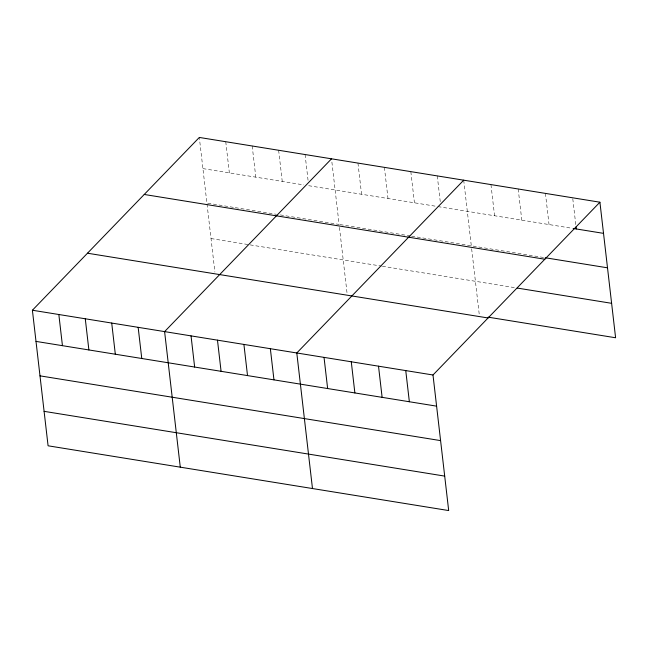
<?xml version="1.0" encoding="UTF-8"?>
<svg xmlns="http://www.w3.org/2000/svg" width="648" height="648" viewBox="0 0 648 648"><rect width="100%" height="100%" fill="white"/><g stroke="black" fill="none" stroke-linecap="round" stroke-linejoin="round"><path stroke-width="0.49" stroke-dasharray="3.24 2.43" d="M202.921 168.602L303.782 184.907M308.683 185.701L436.963 206.437M437.943 206.599L572.387 228.331M233.353 207.328L206.906 203.059L199.317 137.441M235.305 207.652L276.437 214.294M280.349 214.925L339.106 224.427L331.517 158.817M340.087 224.589L410.589 235.985M411.569 236.139L544.271 257.596M211.021 238.553L249.205 244.725M250.185 244.887L381.405 266.101M382.385 266.255L515.298 287.744M572.792 198.798L575.813 224.937M545.43 193.396L549.042 224.556M518.189 188.989L521.802 220.15M490.949 184.583L494.562 215.744M463.709 180.185L471.307 245.794M471.647 248.759L479.285 314.79M437.27 175.908L440.3 202.046M410.832 171.639L414.437 202.792M384.394 167.362L387.998 198.523M357.955 163.085L361.56 194.246M339.447 227.383L347.198 294.378M305.078 154.54L308.1 180.671M278.64 150.263L282.245 181.424M252.194 145.994L255.806 177.155M225.755 141.718L229.36 172.878M207.028 204.047L214.893 272.055"/><path stroke-width="0.97" d="M599.918 202.2L432.994 374.99L448.683 510.559L48.082 445.8L32.4 310.238L199.317 137.441L599.918 202.2L615.6 337.762L488.155 317.164M331.517 158.817L164.6 331.606L180.282 467.168M463.709 180.185L296.792 352.974L312.482 488.543M573.359 228.485L603.523 233.361M545.243 257.75L607.508 267.818M144.237 194.465L544.83 259.224M517.242 288.06L611.615 303.313M87.48 253.214L488.082 317.974M32.4 310.238L432.994 374.99M36.005 341.399L436.598 406.15M39.99 375.848L440.591 440.608M44.096 411.342L444.698 476.102M576.048 226.946L576.283 228.955M405.753 370.591L409.358 401.752M378.513 366.185L382.118 397.346M351.273 361.778L354.877 392.939M324.032 357.38L327.637 388.541M270.354 348.697L273.958 379.858M243.915 344.428L247.52 375.589M217.477 340.151L221.081 371.312M191.038 335.875L194.643 367.035M138.154 327.329L141.766 358.49M111.715 323.052L115.32 354.213M85.277 318.784L88.881 349.944M58.838 314.507L62.443 345.668"/></g></svg>
